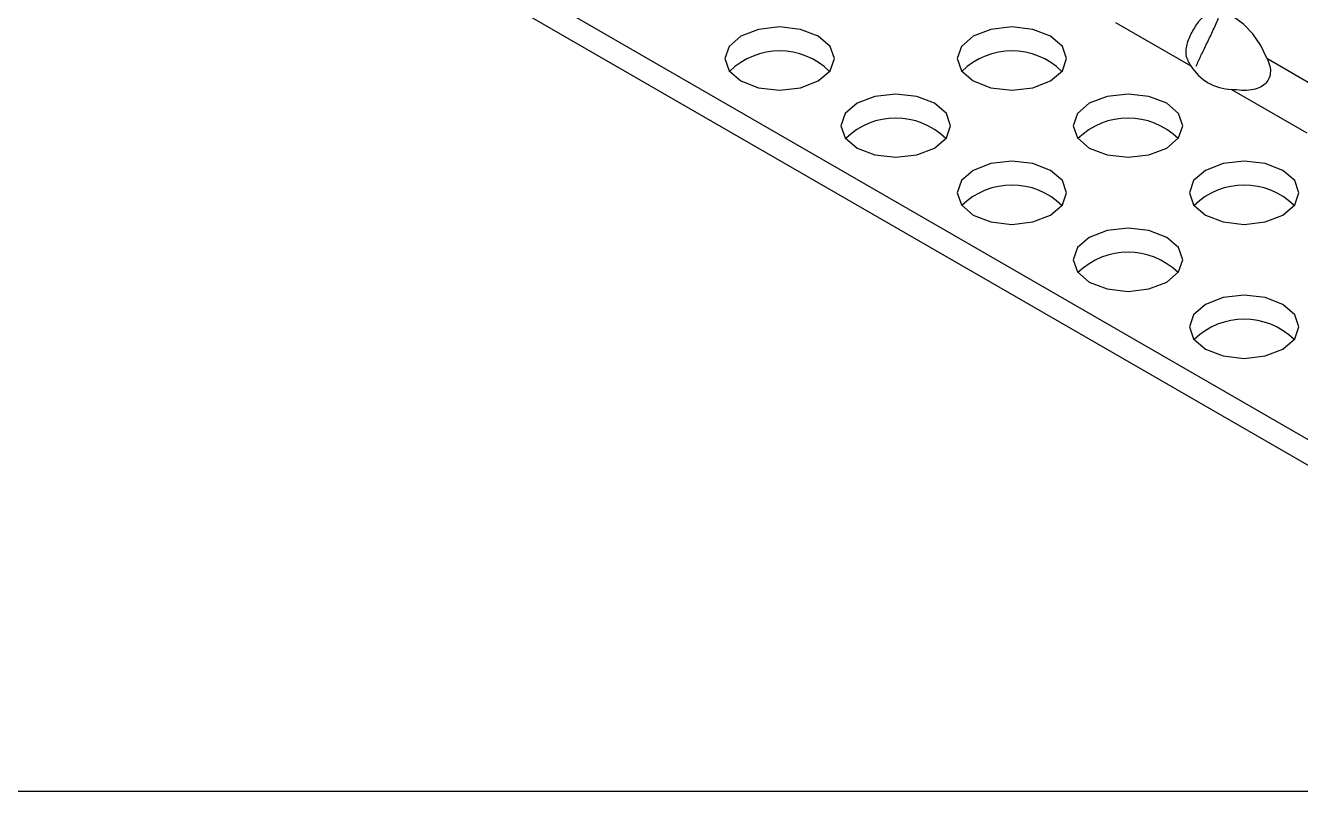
# Model space of a CAD drawing. Extents: x 0 to 13.2, y -7.3 to 0.
# Drawn here: x 2.811 to 4.267, y -7.31 to -6.436 of the extents above; entities that cross this region are included whole.
import ezdxf

# ---------------------------------------------------------------- set-up
doc = ezdxf.new("R2010")
doc.units = 0
doc.header["$LTSCALE"] = 0.5
doc.header["$MEASUREMENT"] = 0
doc.layers.add('Brackets', color=181, linetype='CONTINUOUS')
doc.layers.add('Text-Unprinted', color=131, linetype='CONTINUOUS', plot=False)

msp = doc.modelspace()

# ---------------------------------------------------------------- linework, layer by layer
at = {"layer": 'Brackets', "transparency": 16777216}
for p, q in [((2.24, -5.7336), (4.821, -7.2236)), ((2.24, -5.763), (4.821, -7.2529)), ((4.0554, -6.4321), (4.1414, -6.4818)), ((4.2283, -6.4731), (4.2846, -6.5056)), ((4.1879, -6.5086), (4.274, -6.5583))]:
    msp.add_line(p, q, dxfattribs=at)
at = {"layer": 'Brackets', "transparency": 16777216, "flags": 128}
for points in [[(4.2283, -6.4731), (4.2212, -6.4586), (4.2121, -6.4453), (4.2015, -6.4342), (4.1901, -6.4259), (4.1788, -6.421), (4.1682, -6.42), (4.159, -6.4227), (4.152, -6.4291)], [(3.7161, -6.448), (3.6959, -6.4402), (3.6719, -6.4374), (3.648, -6.4402), (3.6277, -6.448), (3.6142, -6.4597), (3.6094, -6.4735), (3.6142, -6.4873), (3.6277, -6.499), (3.648, -6.5069), (3.6719, -6.5096), (3.6959, -6.5069), (3.7161, -6.499), (3.7297, -6.4873), (3.7344, -6.4735), (3.7297, -6.4597), (3.7161, -6.448)], [(3.9813, -6.448), (3.961, -6.4402), (3.9371, -6.4374), (3.9132, -6.4402), (3.8929, -6.448), (3.8794, -6.4597), (3.8746, -6.4735), (3.8794, -6.4873), (3.8929, -6.499), (3.9132, -6.5069), (3.9371, -6.5096), (3.961, -6.5069), (3.9813, -6.499), (3.9948, -6.4873), (3.9996, -6.4735), (3.9948, -6.4597), (3.9813, -6.448)], [(3.8487, -6.5245), (3.8284, -6.5167), (3.8045, -6.514), (3.7806, -6.5167), (3.7603, -6.5245), (3.7468, -6.5363), (3.742, -6.5501), (3.7468, -6.5639), (3.7603, -6.5756), (3.7806, -6.5834), (3.8045, -6.5861), (3.8284, -6.5834), (3.8487, -6.5756), (3.8623, -6.5639), (3.867, -6.5501), (3.8623, -6.5363), (3.8487, -6.5245)], [(4.1139, -6.5245), (4.0936, -6.5167), (4.0697, -6.514), (4.0458, -6.5167), (4.0255, -6.5245), (4.0119, -6.5363), (4.0072, -6.5501), (4.0119, -6.5639), (4.0255, -6.5756), (4.0458, -6.5834), (4.0697, -6.5861), (4.0936, -6.5834), (4.1139, -6.5756), (4.1274, -6.5639), (4.1322, -6.5501), (4.1274, -6.5363), (4.1139, -6.5245)], [(3.9813, -6.6011), (3.961, -6.5933), (3.9371, -6.5905), (3.9132, -6.5933), (3.8929, -6.6011), (3.8794, -6.6128), (3.8746, -6.6266), (3.8794, -6.6404), (3.8929, -6.6521), (3.9132, -6.6599), (3.9371, -6.6627), (3.961, -6.6599), (3.9813, -6.6521), (3.9948, -6.6404), (3.9996, -6.6266), (3.9948, -6.6128), (3.9813, -6.6011)], [(4.2465, -6.6011), (4.2262, -6.5933), (4.2023, -6.5905), (4.1784, -6.5933), (4.1581, -6.6011), (4.1445, -6.6128), (4.1398, -6.6266), (4.1445, -6.6404), (4.1581, -6.6521), (4.1784, -6.6599), (4.2023, -6.6627), (4.2262, -6.6599), (4.2465, -6.6521), (4.26, -6.6404), (4.2648, -6.6266), (4.26, -6.6128), (4.2465, -6.6011)], [(4.1139, -6.6776), (4.0936, -6.6698), (4.0697, -6.6671), (4.0458, -6.6698), (4.0255, -6.6776), (4.0119, -6.6893), (4.0072, -6.7031), (4.0119, -6.7169), (4.0255, -6.7286), (4.0458, -6.7365), (4.0697, -6.7392), (4.0936, -6.7365), (4.1139, -6.7286), (4.1274, -6.7169), (4.1322, -6.7031), (4.1274, -6.6893), (4.1139, -6.6776)], [(4.2465, -6.7542), (4.2262, -6.7463), (4.2023, -6.7436), (4.1784, -6.7463), (4.1581, -6.7542), (4.1445, -6.7659), (4.1398, -6.7797), (4.1445, -6.7935), (4.1581, -6.8052), (4.1784, -6.813), (4.2023, -6.8158), (4.2262, -6.813), (4.2465, -6.8052), (4.26, -6.7935), (4.2648, -6.7797), (4.26, -6.7659), (4.2465, -6.7542)]]:
    msp.add_lwpolyline(points, dxfattribs=at)
at = {"layer": 'Brackets', "transparency": 16777216}
for centre, radius, start, end in [((3.6719, -6.5465), 0.0817, 45.6215, 134.3785), ((3.9371, -6.5465), 0.0817, 45.6215, 134.3785), ((4.1897, -6.4518), 0.0569, 211.8214, 268.184), ((3.8045, -6.6231), 0.0817, 45.6215, 134.3785), ((4.0697, -6.6231), 0.0817, 45.6215, 134.3785), ((3.9371, -6.6996), 0.0817, 45.6215, 134.3785), ((4.2023, -6.6996), 0.0817, 45.6215, 134.3785), ((4.0697, -6.7762), 0.0817, 45.6215, 134.3785), ((4.2023, -6.8527), 0.0817, 45.6215, 134.3785)]:
    msp.add_arc(centre, radius, start, end, dxfattribs=at)
for points, knots in [([(4.1475, -6.482), (4.1493, -6.4781), (4.1529, -6.4699), (4.1596, -6.4564), (4.1665, -6.4421), (4.173, -6.4274), (4.1759, -6.4189), (4.1774, -6.4145)], [0, 0, 0, 0, 0.173367, 0.356322, 0.552985, 0.76668, 1, 1, 1, 1]), ([(4.1414, -6.4818), (4.1391, -6.4779), (4.1359, -6.4723), (4.1358, -6.4628), (4.1373, -6.4558), (4.1402, -6.4485), (4.1439, -6.4413), (4.1482, -6.4344), (4.1507, -6.431), (4.152, -6.4291)], [0, 0, 0, 0, 0.28993, 0.408037, 0.51552, 0.620506, 0.731668, 0.856396, 1, 1, 1, 1]), ([(4.2283, -6.4731), (4.2296, -6.476), (4.232, -6.4814), (4.2326, -6.4898), (4.2306, -6.4972), (4.2259, -6.5032), (4.219, -6.5074), (4.2061, -6.5108), (4.1955, -6.5096), (4.1879, -6.5086)], [0, 0, 0, 0, 0.1299201, 0.2420367, 0.3436235, 0.4442637, 0.5537893, 0.6799724, 1, 1, 1, 1])]:
    msp.add_open_spline(points, degree=3, knots=knots, dxfattribs=at)
at = {"layer": 'Text-Unprinted', "ltscale": 0.5, "transparency": 16777216}
msp.add_lwpolyline([(0, 0), (13.1671, 0), (13.1671, -7.3102), (0, -7.3102)], close=True, dxfattribs=at)

doc.saveas('drawing.dxf')
